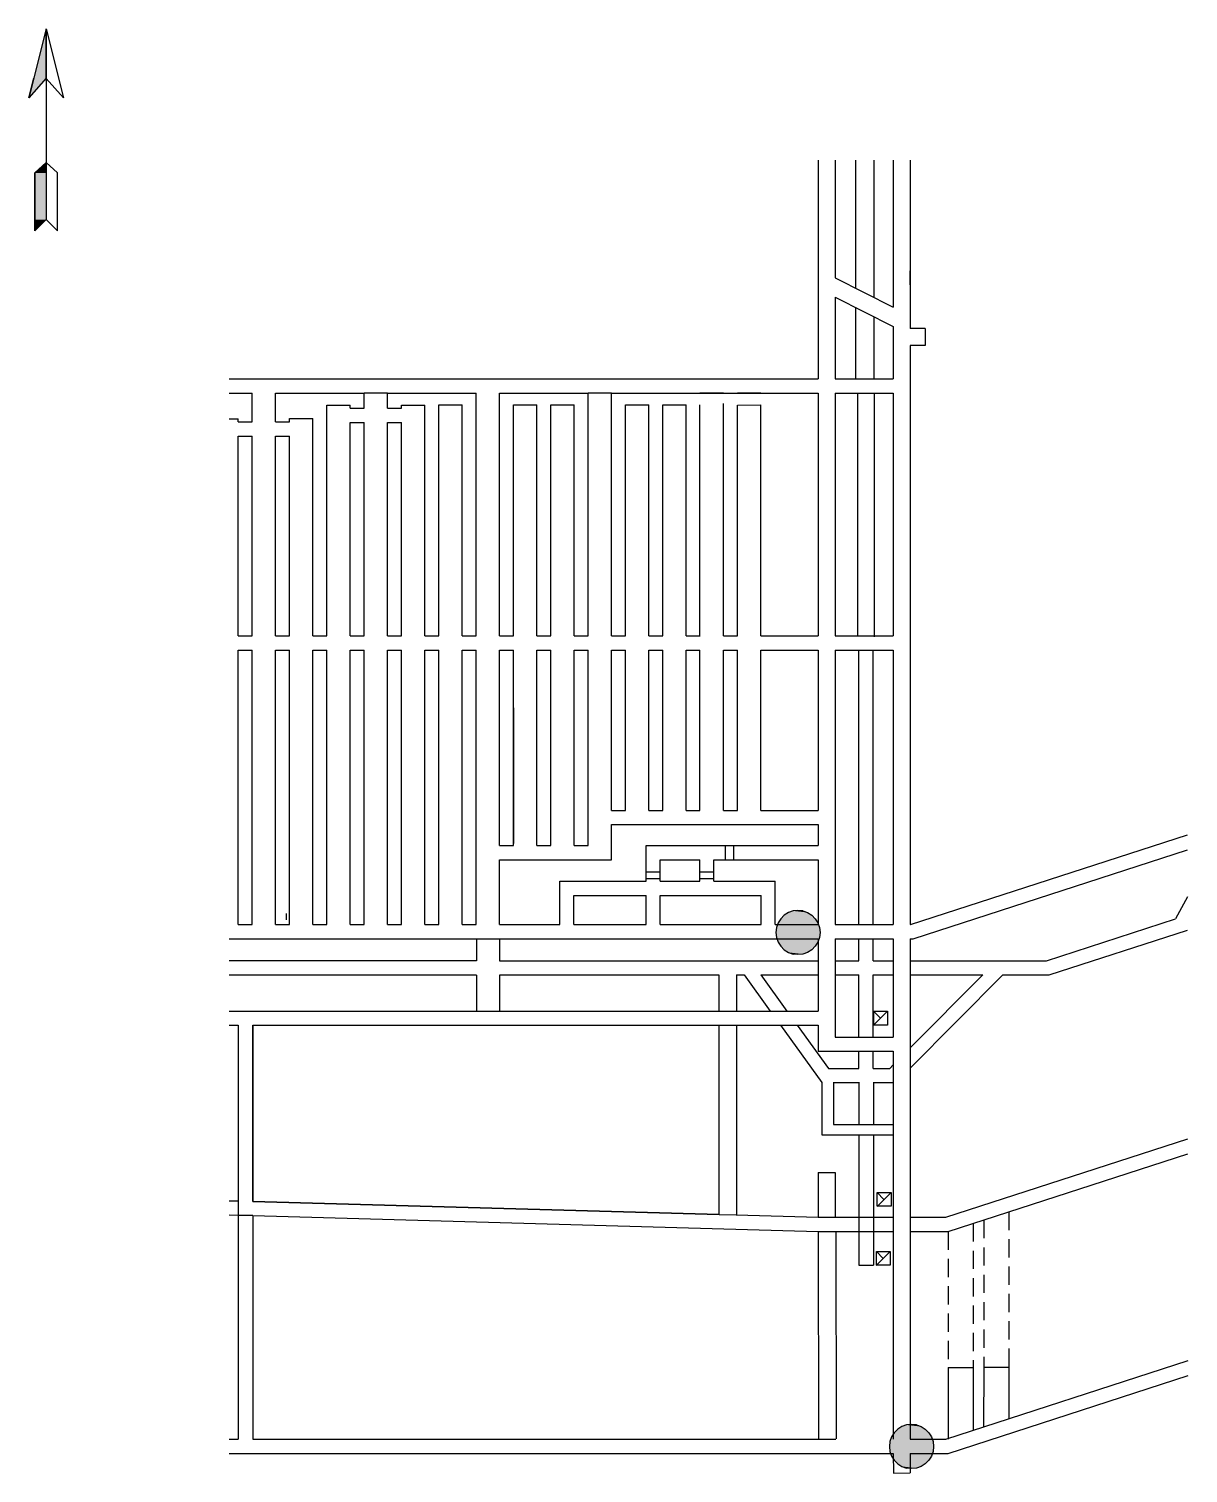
# Model space of a CAD drawing. Extents: x 61 to 513, y 11 to 389.
# Drawn here: x 311.6 to 513.3, y 103.5 to 354.9 of the extents above; entities that cross this region are included whole.
import ezdxf

# ---------------------------------------------------------------- set-up
doc = ezdxf.new("R2010")
doc.units = 0
doc.header["$MEASUREMENT"] = 0
doc.linetypes.add('HIDDEN2', pattern=[4.7625, 3.175, -1.5875])
for name, color, linetype in [('ЗНАКИ_ПОДЗЕМНЫЕ', 7, 'CONTINUOUS'), ('ПЛАН', 7, 'CONTINUOUS'), ('ППЗ_ДВЕРИ', 7, 'CONTINUOUS'), ('РАСКРАСКА_ПОЗИЦИЙ_ПЛА', 7, 'CONTINUOUS'), ('ТРУБОПРОВОДЫ', 7, 'CONTINUOUS'), ('УСЛ__ОБОЗНАЧЕНИЯ', 7, 'CONTINUOUS'), ('ФЗ_ВОДА', 1, 'CONTINUOUS')]:
    doc.layers.add(name, color=color, linetype=linetype)

# ---------------------------------------------------------------- blocks, each defined once
blk = doc.blocks.new('*U467')
at = {"layer": 'ФЗ_ВОДА', "color": 0, "linetype": 'Continuous'}
for p, q in [((462.8, 111.16), (462.19, 110.55)), ((463.53, 111.62), (462.8, 111.16)), ((464.34, 111.9), (463.53, 111.62)), ((465.2, 112), (464.34, 111.9)), ((466.06, 111.9), (465.2, 112)), ((466.06, 111.9), (466.87, 111.62)), ((466.87, 111.62), (467.6, 111.16)), ((467.6, 111.16), (468.21, 110.55)), ((461.45, 109.01), (461.35, 108.15)), ((461.35, 108.15), (461.45, 107.3)), ((461.73, 109.82), (461.45, 109.01)), ((462.19, 110.55), (461.73, 109.82)), ((468.21, 110.55), (468.67, 109.82)), ((468.67, 109.82), (468.95, 109.01)), ((468.95, 109.01), (469.05, 108.15)), ((469.05, 108.15), (468.95, 107.3)), ((461.45, 107.3), (461.73, 106.48)), ((461.73, 106.48), (462.19, 105.75)), ((462.19, 105.75), (462.8, 105.14)), ((468.21, 105.75), (467.6, 105.14)), ((468.67, 106.48), (468.21, 105.75)), ((468.95, 107.3), (468.67, 106.48)), ((462.8, 105.14), (463.53, 104.68)), ((463.53, 104.68), (464.34, 104.4)), ((465.2, 104.3), (464.34, 104.4)), ((466.06, 104.4), (465.2, 104.3)), ((466.87, 104.68), (466.06, 104.4)), ((467.6, 105.14), (466.87, 104.68))]:
    blk.add_line(p, q, dxfattribs=at)
for points in [[(462.8, 111.16), (462.19, 110.55), (468.21, 110.55)], [(463.53, 111.62), (462.8, 111.16), (467.6, 111.16)], [(464.34, 111.9), (463.53, 111.62), (466.87, 111.62)], [(465.2, 112), (464.34, 111.9), (466.06, 111.9)], [(461.45, 109.01), (461.35, 108.15), (469.05, 108.15)], [(461.35, 108.15), (461.45, 107.3), (468.95, 107.3)], [(461.73, 109.82), (461.45, 109.01), (468.95, 109.01)], [(462.19, 110.55), (461.73, 109.82), (468.67, 109.82)], [(461.45, 107.3), (461.73, 106.48), (468.67, 106.48)], [(461.73, 106.48), (462.19, 105.75), (468.21, 105.75)], [(462.19, 105.75), (462.8, 105.14), (467.6, 105.14)], [(462.8, 105.14), (463.53, 104.68), (466.87, 104.68)], [(463.53, 104.68), (464.34, 104.4), (466.06, 104.4)]]:
    blk.add_solid(points, dxfattribs=at)
at = {"layer": 'ФЗ_ВОДА', "color": 0, "linetype": 'Continuous', "extrusion": (0, 0, -1)}
for points in [[(-462.8, 111.16), (-467.6, 111.16), (-468.21, 110.55)], [(-463.53, 111.62), (-466.87, 111.62), (-467.6, 111.16)], [(-464.34, 111.9), (-466.06, 111.9), (-466.87, 111.62)], [(-461.35, 108.15), (-469.05, 108.15), (-468.95, 107.3)], [(-461.45, 109.01), (-468.95, 109.01), (-469.05, 108.15)], [(-461.73, 109.82), (-468.67, 109.82), (-468.95, 109.01)], [(-462.19, 110.55), (-468.21, 110.55), (-468.67, 109.82)], [(-461.45, 107.3), (-468.95, 107.3), (-468.67, 106.48)], [(-461.73, 106.48), (-468.67, 106.48), (-468.21, 105.75)], [(-462.19, 105.75), (-468.21, 105.75), (-467.6, 105.14)], [(-462.8, 105.14), (-467.6, 105.14), (-466.87, 104.68)], [(-463.53, 104.68), (-466.87, 104.68), (-466.06, 104.4)], [(-464.34, 104.4), (-466.06, 104.4), (-465.2, 104.3)]]:
    blk.add_solid(points, dxfattribs=at)
blk = doc.blocks.new('*U468')
at = {"layer": 'ФЗ_ВОДА', "color": 0, "linetype": 'Continuous'}
for p, q in [((444.6, 201.38), (443.78, 201.1)), ((445.45, 201.48), (444.6, 201.38)), ((446.31, 201.38), (445.45, 201.48)), ((446.31, 201.38), (447.12, 201.1)), ((441.99, 199.3), (441.7, 198.49)), ((442.44, 200.03), (441.99, 199.3)), ((443.05, 200.64), (442.44, 200.03)), ((443.78, 201.1), (443.05, 200.64)), ((447.12, 201.1), (447.85, 200.64)), ((447.85, 200.64), (448.46, 200.03)), ((448.46, 200.03), (448.92, 199.3)), ((448.92, 199.3), (449.21, 198.49)), ((441.7, 198.49), (441.6, 197.63)), ((441.6, 197.63), (441.7, 196.78)), ((441.7, 196.78), (441.99, 195.96)), ((449.21, 196.78), (448.92, 195.96)), ((449.21, 198.49), (449.3, 197.63)), ((449.3, 197.63), (449.21, 196.78)), ((441.99, 195.96), (442.44, 195.23)), ((442.44, 195.23), (443.05, 194.62)), ((443.05, 194.62), (443.78, 194.16)), ((443.78, 194.16), (444.6, 193.88)), ((445.45, 193.78), (444.6, 193.88)), ((446.31, 193.88), (445.45, 193.78)), ((447.12, 194.16), (446.31, 193.88)), ((447.85, 194.62), (447.12, 194.16)), ((448.46, 195.23), (447.85, 194.62)), ((448.92, 195.96), (448.46, 195.23))]:
    blk.add_line(p, q, dxfattribs=at)
for points in [[(444.6, 201.38), (443.78, 201.1), (447.12, 201.1)], [(445.45, 201.48), (444.6, 201.38), (446.31, 201.38)], [(441.99, 199.3), (441.7, 198.49), (449.21, 198.49)], [(442.44, 200.03), (441.99, 199.3), (448.92, 199.3)], [(443.05, 200.64), (442.44, 200.03), (448.46, 200.03)], [(443.78, 201.1), (443.05, 200.64), (447.85, 200.64)], [(441.7, 198.49), (441.6, 197.63), (449.3, 197.63)], [(441.6, 197.63), (441.7, 196.78), (449.21, 196.78)], [(441.7, 196.78), (441.99, 195.96), (448.92, 195.96)], [(441.99, 195.96), (442.44, 195.23), (448.46, 195.23)], [(442.44, 195.23), (443.05, 194.62), (447.85, 194.62)], [(443.05, 194.62), (443.78, 194.16), (447.12, 194.16)], [(443.78, 194.16), (444.6, 193.88), (446.31, 193.88)]]:
    blk.add_solid(points, dxfattribs=at)
at = {"layer": 'ФЗ_ВОДА', "color": 0, "linetype": 'Continuous', "extrusion": (0, 0, -1)}
for points in [[(-444.6, 201.38), (-446.31, 201.38), (-447.12, 201.1)], [(-441.99, 199.3), (-448.92, 199.3), (-449.21, 198.49)], [(-442.44, 200.03), (-448.46, 200.03), (-448.92, 199.3)], [(-443.05, 200.64), (-447.85, 200.64), (-448.46, 200.03)], [(-443.78, 201.1), (-447.12, 201.1), (-447.85, 200.64)], [(-441.6, 197.63), (-449.3, 197.63), (-449.21, 196.78)], [(-441.7, 198.49), (-449.21, 198.49), (-449.3, 197.63)], [(-441.7, 196.78), (-449.21, 196.78), (-448.92, 195.96)], [(-441.99, 195.96), (-448.92, 195.96), (-448.46, 195.23)], [(-442.44, 195.23), (-448.46, 195.23), (-447.85, 194.62)], [(-443.05, 194.62), (-447.85, 194.62), (-447.12, 194.16)], [(-443.78, 194.16), (-447.12, 194.16), (-446.31, 193.88)], [(-444.6, 193.88), (-446.31, 193.88), (-445.45, 193.78)]]:
    blk.add_solid(points, dxfattribs=at)
blk = doc.blocks.new('*U469')
at = {"layer": 'РАСКРАСКА_ПОЗИЦИЙ_ПЛА', "linetype": 'Continuous'}
for p, q in [((314.61, 354.92), (312.46, 346.32)), ((314.61, 346.32), (314.61, 354.92)), ((314.61, 346.32), (311.62, 342.94)), ((311.62, 342.94), (312.46, 346.32))]:
    blk.add_line(p, q, dxfattribs=at)
blk.add_solid([(314.61, 354.92), (312.46, 346.32), (314.61, 346.32)], dxfattribs=at)
at = {"layer": 'РАСКРАСКА_ПОЗИЦИЙ_ПЛА', "linetype": 'Continuous', "extrusion": (0, 0, -1)}
blk.add_solid([(-312.46, 346.32), (-314.61, 346.32), (-311.62, 342.94)], dxfattribs=at)
blk = doc.blocks.new('*U470')
at = {"layer": 'РАСКРАСКА_ПОЗИЦИЙ_ПЛА', "linetype": 'Continuous'}
for p, q in [((314.61, 331.67), (312.65, 329.86)), ((312.65, 329.86), (312.65, 321.73)), ((314.61, 329.86), (314.61, 331.67)), ((314.61, 329.86), (314.61, 321.73)), ((314.61, 321.73), (312.65, 319.78)), ((312.65, 319.78), (312.65, 321.73))]:
    blk.add_line(p, q, dxfattribs=at)
for points in [[(314.61, 331.67), (312.65, 329.86), (314.61, 329.86)], [(312.65, 329.86), (312.65, 321.73), (314.61, 321.73)]]:
    blk.add_solid(points, dxfattribs=at)
at = {"layer": 'РАСКРАСКА_ПОЗИЦИЙ_ПЛА', "linetype": 'Continuous', "extrusion": (0, 0, -1)}
for points in [[(-312.65, 329.86), (-314.61, 329.86), (-314.61, 321.73)], [(-312.65, 321.73), (-314.61, 321.73), (-312.65, 319.78)]]:
    blk.add_solid(points, dxfattribs=at)

msp = doc.modelspace()

# ---------------------------------------------------------------- linework, layer by layer
at = {"layer": 'ЗНАКИ_ПОДЗЕМНЫЕ'}
msp.add_line((356.44, 199.85), (356.44, 200.96), dxfattribs=at)
at = {"layer": 'ЗНАКИ_ПОДЗЕМНЫЕ', "color": 0}
for p, q in [((389.5, 190.22), (389.5, 183.96)), ((393.49, 190.22), (393.49, 183.96))]:
    msp.add_line(p, q, dxfattribs=at)
at = {"layer": 'ЗНАКИ_ПОДЗЕМНЫЕ', "color": 5}
msp.add_line((389.5, 185.07), (389.5, 183.96), dxfattribs=at)
at = {"layer": 'ПЛАН', "color": 0}
for p, q in [((448.98, 332.06), (448.98, 293.99)), ((451.93, 332.06), (451.93, 311.6)), ((462.03, 332.06), (462.03, 306.49)), ((464.98, 332.06), (464.98, 314.04)), ((451.95, 308.23), (451.93, 293.99)), ((462.03, 303.12), (462.03, 293.99)), ((467.57, 302.76), (464.98, 302.76)), ((467.57, 299.82), (464.98, 299.82)), ((464.98, 299.82), (464.98, 277.02)), ((448.98, 291.5), (448.98, 249.24)), ((451.93, 291.5), (451.93, 249.24)), ((462.03, 291.5), (462.03, 249.24)), ((464.98, 274.45), (464.98, 199.01)), ((448.98, 246.75), (448.98, 218.89)), ((451.93, 246.75), (451.93, 199.01)), ((462.04, 246.75), (462.03, 199.01)), ((448.98, 216.4), (448.98, 212.78)), ((448.98, 210.29), (448.98, 199.01)), ((393.5, 199.01), (404.03, 199.01)), ((406.46, 199.01), (419.03, 199.01)), ((421.46, 199.01), (439.05, 199.01)), ((346.47, 196.52), (448.99, 196.52)), ((448.99, 196.52), (448.99, 183.96)), ((451.93, 196.52), (451.93, 179.42)), ((462.04, 196.52), (462.04, 179.42)), ((464.98, 196.52), (464.98, 148.05)), ((389.5, 192.69), (346.47, 192.7)), ((393.49, 192.69), (448.99, 192.7)), ((389.5, 190.22), (346.47, 190.19)), ((393.49, 190.23), (431.7, 190.23)), ((346.47, 183.96), (448.99, 183.96)), ((346.47, 181.47), (348.03, 181.47)), ((350.58, 181.47), (448.99, 181.47)), ((448.99, 181.47), (448.99, 176.96)), ((462.04, 176.96), (462.04, 164.15)), ((462.04, 162.42), (462.04, 148.05)), ((462.04, 145.56), (462.04, 109.44)), ((464.98, 145.56), (464.98, 109.44)), ((462.04, 106.96), (462.05, 103.52)), ((464.98, 106.96), (465, 103.54))]:
    msp.add_line(p, q, dxfattribs=at)
at = {"layer": 'ПЛАН'}
for p, q in [((455.45, 332.06), (455.45, 309.82)), ((458.66, 332.06), (458.66, 308.19)), ((451.94, 311.6), (462.01, 306.49)), ((464.98, 311.48), (464.98, 302.76)), ((451.95, 308.23), (462.03, 303.12)), ((455.45, 306.46), (455.45, 294.07)), ((458.65, 304.84), (458.65, 293.99)), ((467.57, 302.76), (467.57, 299.82)), ((346.47, 293.99), (448.98, 293.99)), ((451.93, 293.99), (462.03, 293.99)), ((346.47, 291.51), (350.47, 291.51)), ((350.47, 286.53), (350.47, 291.51)), ((354.53, 286.53), (354.53, 291.5)), ((354.53, 291.5), (369.95, 291.5)), ((363.46, 289.43), (367.52, 289.43)), ((363.46, 288.9), (363.46, 289.43)), ((367.52, 288.9), (367.52, 289.43)), ((369.95, 288.91), (369.95, 291.5)), ((374.01, 288.91), (374.01, 291.5)), ((374.01, 291.5), (389.44, 291.5)), ((376.45, 289.43), (380.51, 289.43)), ((376.45, 288.9), (376.45, 289.43)), ((380.51, 288.9), (380.51, 289.43)), ((382.94, 249.24), (382.94, 289.46)), ((382.94, 289.46), (387, 289.46)), ((387, 249.24), (387, 289.46)), ((389.44, 249.24), (389.44, 291.5)), ((393.5, 249.24), (393.5, 291.52)), ((393.5, 291.5), (408.92, 291.5)), ((395.93, 249.24), (395.93, 289.46)), ((395.93, 289.46), (399.99, 289.46)), ((399.99, 249.24), (399.99, 289.46)), ((402.43, 249.24), (402.43, 289.46)), ((402.43, 289.46), (406.49, 289.46)), ((406.49, 249.24), (406.49, 289.46)), ((408.92, 249.24), (408.92, 291.52)), ((412.98, 249.24), (412.98, 291.52)), ((412.98, 291.5), (428.4, 291.52)), ((415.41, 249.24), (415.41, 289.46)), ((415.41, 289.46), (419.48, 289.46)), ((419.48, 249.24), (419.48, 289.46)), ((421.91, 249.24), (421.91, 289.46)), ((421.91, 289.46), (425.97, 289.46)), ((425.97, 249.24), (425.97, 289.46)), ((428.4, 249.24), (428.4, 289.47)), ((432.47, 291.5), (434.9, 291.5)), ((432.47, 249.24), (432.47, 289.72)), ((434.9, 249.24), (434.9, 289.42)), ((438.96, 291.5), (448.98, 291.5)), ((438.96, 249.24), (438.96, 289.47)), ((451.93, 291.5), (462.03, 291.5)), ((455.88, 249.25), (455.88, 291.5)), ((458.71, 291.5), (458.71, 265.05)), ((346.47, 287.06), (348.03, 287.06)), ((348.03, 286.53), (348.03, 287.06)), ((356.95, 287.07), (361.01, 287.07)), ((356.95, 286.54), (356.95, 287.07)), ((361.01, 286.54), (361.01, 287.07)), ((363.46, 249.24), (363.46, 288.9)), ((367.52, 288.91), (369.95, 288.91)), ((374.01, 288.91), (376.45, 288.91)), ((380.51, 249.24), (380.51, 288.9)), ((348.03, 286.53), (350.47, 286.53)), ((354.53, 286.53), (356.95, 286.53)), ((361.02, 249.24), (361.02, 286.52)), ((367.52, 249.24), (367.52, 286.43)), ((367.52, 286.42), (369.95, 286.42)), ((369.95, 249.24), (369.95, 286.42)), ((374.01, 249.24), (374.01, 286.42)), ((374.01, 286.42), (376.45, 286.42)), ((376.45, 249.24), (376.45, 286.43)), ((348.03, 284.05), (350.47, 284.05)), ((348.03, 249.24), (348.03, 284.05)), ((350.47, 249.24), (350.47, 284.05)), ((354.53, 284.05), (356.96, 284.05)), ((354.53, 249.24), (354.53, 284.05)), ((356.96, 249.24), (356.96, 284.05)), ((458.71, 265.05), (458.71, 249.09)), ((348.03, 249.24), (350.47, 249.24)), ((354.53, 249.24), (356.96, 249.24)), ((361.02, 249.24), (363.46, 249.24)), ((367.52, 249.24), (369.95, 249.24)), ((374.01, 249.24), (376.45, 249.24)), ((380.51, 249.24), (382.94, 249.24)), ((387, 249.24), (389.44, 249.24)), ((393.5, 249.24), (395.93, 249.24)), ((399.99, 249.24), (402.44, 249.24)), ((406.49, 249.24), (408.92, 249.24)), ((412.98, 249.24), (415.41, 249.24)), ((419.48, 249.24), (421.91, 249.24)), ((425.97, 249.24), (428.42, 249.24)), ((432.47, 249.24), (434.9, 249.24)), ((438.96, 249.24), (448.98, 249.24)), ((451.93, 249.24), (462.03, 249.24)), ((348.03, 199.01), (348.03, 246.75)), ((348.03, 246.75), (350.47, 246.75)), ((350.47, 199.01), (350.47, 246.75)), ((354.53, 199.01), (354.53, 246.75)), ((354.53, 246.75), (356.96, 246.75)), ((356.96, 199.01), (356.96, 246.75)), ((361.02, 199.01), (361.02, 246.75)), ((361.02, 246.75), (363.45, 246.75)), ((363.46, 199.01), (363.45, 246.75)), ((367.52, 199.01), (367.52, 246.75)), ((367.52, 246.75), (369.95, 246.75)), ((369.95, 199.01), (369.95, 246.75)), ((374.01, 199.01), (374.01, 246.75)), ((374.01, 246.75), (376.45, 246.75)), ((376.45, 199.01), (376.45, 246.75)), ((380.51, 199.01), (380.51, 246.75)), ((380.51, 246.75), (382.94, 246.75)), ((382.94, 199.01), (382.94, 246.75)), ((387, 199.01), (387, 246.75)), ((387, 246.75), (389.44, 246.75)), ((389.44, 199.01), (389.44, 246.75)), ((393.5, 212.78), (393.5, 246.75)), ((393.5, 246.75), (395.93, 246.75)), ((395.93, 212.78), (395.93, 246.75)), ((399.99, 212.78), (399.99, 246.75)), ((399.99, 246.75), (402.44, 246.75)), ((402.43, 212.78), (402.43, 246.75)), ((406.49, 212.78), (406.49, 246.75)), ((406.49, 246.75), (408.92, 246.75)), ((408.92, 212.78), (408.92, 246.75)), ((412.98, 218.89), (412.98, 246.75)), ((412.98, 246.75), (415.41, 246.75)), ((415.41, 218.89), (415.41, 246.75)), ((419.48, 218.89), (419.48, 246.75)), ((419.48, 246.75), (421.93, 246.75)), ((421.91, 218.89), (421.91, 246.75)), ((425.97, 218.89), (425.97, 246.75)), ((425.97, 246.75), (428.4, 246.75)), ((428.4, 218.89), (428.4, 246.75)), ((432.47, 218.89), (432.47, 246.75)), ((432.47, 246.75), (434.91, 246.75)), ((434.9, 218.89), (434.9, 246.75)), ((438.96, 218.89), (438.96, 246.75)), ((438.96, 246.75), (448.99, 246.75)), ((451.93, 246.75), (462.04, 246.75)), ((456.03, 219.92), (456.03, 246.84)), ((458.53, 220.03), (458.53, 246.84)), ((412.99, 218.89), (415.41, 218.89)), ((419.48, 218.89), (421.91, 218.89)), ((425.97, 218.89), (428.4, 218.89)), ((432.47, 218.89), (434.9, 218.89)), ((438.96, 218.89), (448.98, 218.89)), ((456.03, 199.1), (456.03, 219.92)), ((458.53, 198.89), (458.53, 220.03)), ((412.99, 216.4), (448.98, 216.4)), ((412.99, 210.29), (412.99, 216.4)), ((465.06, 199.01), (513.22, 214.64)), ((393.5, 212.78), (395.93, 212.78)), ((399.99, 212.78), (402.43, 212.78)), ((406.49, 212.78), (408.92, 212.78)), ((419.03, 212.78), (448.98, 212.78)), ((419.03, 206.57), (419.03, 212.78)), ((465.48, 196.52), (513.22, 212.02)), ((393.5, 210.29), (412.99, 210.29)), ((393.5, 199.01), (393.5, 210.29)), ((421.46, 210.29), (428.39, 210.29)), ((421.46, 206.57), (421.46, 210.29)), ((428.39, 206.57), (428.39, 210.29)), ((430.82, 206.57), (430.82, 210.29)), ((430.82, 210.29), (448.98, 210.29)), ((404.03, 199.01), (404.03, 206.57)), ((404.03, 206.57), (419.03, 206.57)), ((421.46, 206.57), (428.39, 206.57)), ((430.82, 206.57), (441.49, 206.57)), ((441.49, 199.01), (441.49, 206.57)), ((406.46, 199.01), (406.46, 204.08)), ((406.46, 204.08), (419.03, 204.08)), ((419.03, 199.01), (419.03, 204.08)), ((421.46, 199.01), (421.46, 204.08)), ((421.46, 204.08), (439.05, 204.08)), ((439.05, 199.01), (439.05, 204.08)), ((513.23, 203.83), (511.13, 199.98)), ((348.03, 199.01), (350.47, 199.01)), ((354.53, 199.01), (356.96, 199.01)), ((361.02, 199.01), (363.46, 199.01)), ((367.52, 199.01), (369.95, 199.01)), ((374.01, 199.01), (376.45, 199.01)), ((380.51, 199.01), (382.94, 199.01)), ((387, 199.01), (389.44, 199.01)), ((441.49, 199.01), (448.98, 199.01)), ((451.93, 199.01), (462.03, 199.01)), ((464.98, 199.01), (465.06, 199.01)), ((488.71, 192.7), (511.13, 199.98)), ((451.93, 196.52), (456.06, 196.52)), ((456.06, 192.7), (456.06, 196.52)), ((458.52, 196.52), (462.04, 196.52)), ((458.52, 192.7), (458.52, 196.52)), ((464.98, 196.52), (465.48, 196.52)), ((489.17, 190.23), (513.24, 198.05)), ((451.93, 192.7), (456.06, 192.7)), ((458.52, 192.7), (462.04, 192.7)), ((464.98, 192.7), (488.71, 192.7)), ((431.66, 190.28), (431.66, 183.94)), ((434.73, 190.23), (436.06, 190.23)), ((434.74, 190.28), (434.74, 183.96)), ((436.06, 190.23), (440.6, 183.96)), ((438.96, 190.23), (443.5, 183.96)), ((438.96, 190.23), (448.99, 190.23)), ((451.93, 190.23), (456.06, 190.23)), ((456.06, 179.42), (456.06, 190.23)), ((458.52, 190.23), (462.04, 190.23)), ((458.52, 179.42), (458.52, 190.23)), ((464.98, 190.23), (477.6, 190.23)), ((481.1, 190.23), (464.98, 174.03)), ((477.6, 190.23), (464.98, 177.54)), ((481.1, 190.23), (489.17, 190.23)), ((348.03, 181.47), (348.03, 150.89)), ((348.03, 181.47), (348.03, 150.89)), ((350.58, 181.47), (350.58, 150.82)), ((350.58, 150.82), (350.58, 181.47)), ((431.66, 181.43), (431.66, 181.48)), ((431.66, 181.43), (431.66, 148.54)), ((434.74, 181.43), (434.74, 181.48)), ((434.74, 181.43), (434.74, 148.54)), ((442.4, 181.47), (449.62, 171.5)), ((445.3, 181.47), (450.74, 173.95)), ((451.93, 179.42), (462.04, 179.42)), ((448.99, 176.96), (462.04, 176.96)), ((456.06, 173.96), (456.06, 176.96)), ((458.52, 173.96), (458.52, 176.96)), ((462.04, 176.96), (462.04, 148.05)), ((450.74, 173.96), (456.06, 173.96)), ((458.52, 173.96), (461.42, 173.96)), ((462.04, 174.59), (461.42, 173.96)), ((464.98, 174.03), (464.98, 148.05)), ((449.62, 171.5), (449.64, 171.5)), ((449.62, 171.5), (449.62, 162.39)), ((451.62, 171.5), (456.17, 171.5)), ((451.64, 171.55), (451.64, 164.18)), ((458.54, 171.5), (462.04, 171.5)), ((451.64, 164.18), (462.05, 164.18)), ((462.04, 164.18), (462.04, 162.39)), ((449.62, 162.39), (462.1, 162.39)), ((471.16, 148.05), (513.29, 161.72)), ((471.57, 145.56), (513.29, 159.11)), ((448.97, 155.83), (451.92, 155.84)), ((448.97, 155.83), (448.98, 148.05)), ((451.92, 155.84), (451.92, 148.05)), ((346.47, 150.94), (348.03, 150.89)), ((348.03, 150.89), (348.03, 148.41)), ((346.47, 148.45), (348.03, 148.41)), ((348.03, 148.41), (348.03, 109.43)), ((350.58, 148.34), (348.03, 148.41)), ((348.03, 148.41), (350.58, 148.34)), ((350.58, 150.82), (431.76, 148.53)), ((431.76, 148.53), (350.58, 150.82)), ((350.58, 148.34), (448.99, 145.56)), ((350.58, 148.34), (350.58, 109.43)), ((350.58, 148.34), (350.58, 130.29)), ((431.76, 148.53), (434.73, 148.5)), ((434.74, 148.54), (434.71, 148.45)), ((434.71, 148.45), (448.98, 148.05)), ((448.98, 148.05), (462.04, 148.05)), ((462.04, 148.05), (462.04, 145.56)), ((464.98, 148.05), (471.16, 148.05)), ((464.98, 148.05), (464.98, 145.56)), ((448.99, 145.56), (449.01, 109.47)), ((448.99, 145.56), (462.04, 145.56)), ((452.02, 145.56), (452.12, 109.46)), ((462.04, 145.56), (462.04, 119.44)), ((464.98, 145.56), (471.57, 145.56)), ((464.98, 145.56), (464.98, 109.44)), ((471.16, 109.44), (513.34, 123.13)), ((471.57, 106.96), (513.34, 120.52)), ((346.47, 109.43), (348.03, 109.43)), ((350.58, 109.43), (452.04, 109.44)), ((464.98, 109.44), (471.16, 109.44)), ((346.47, 106.96), (462.04, 106.96)), ((464.98, 106.96), (471.57, 106.96))]:
    msp.add_line(p, q, dxfattribs=at)
at = {"layer": 'ПЛАН', "linetype": 'HIDDEN2'}
for p, q in [((482.17, 149), (482.17, 121.94)), ((475.96, 146.99), (475.96, 121.93)), ((477.79, 147.58), (477.77, 121.94)), ((471.58, 145.57), (471.58, 121.92))]:
    msp.add_line(p, q, dxfattribs=at)
at = {"layer": 'ПЛАН'}
for points in [[(458.63, 183.91), (461.05, 183.91), (461.05, 181.49), (458.63, 181.49)], [(459.22, 152.39), (461.64, 152.39), (461.64, 149.96), (459.22, 149.96)], [(459.09, 142.12), (461.51, 142.12), (461.51, 139.69), (459.09, 139.69)]]:
    msp.add_lwpolyline(points, close=True, dxfattribs=at)
at = {"layer": 'ППЗ_ДВЕРИ'}
for p, q in [((432.78, 212.82), (432.78, 210.29)), ((434.23, 212.82), (434.23, 210.29)), ((419.03, 208.18), (421.45, 208.18)), ((419.03, 207.02), (421.45, 207.02)), ((428.39, 207.02), (430.82, 207.02)), ((428.42, 208.18), (430.82, 208.18))]:
    msp.add_line(p, q, dxfattribs=at)
at = {"layer": 'РАСКРАСКА_ПОЗИЦИЙ_ПЛА'}
for p, q in [((314.61, 354.92), (311.62, 342.94)), ((314.61, 354.92), (314.61, 321.73)), ((314.61, 354.92), (317.62, 342.94)), ((311.62, 342.94), (314.6, 346.3)), ((314.6, 346.3), (317.62, 342.94)), ((312.65, 319.78), (312.65, 329.86)), ((312.68, 329.88), (314.61, 331.67)), ((314.61, 331.67), (316.57, 329.88)), ((316.57, 319.77), (316.57, 329.88)), ((314.61, 321.73), (312.65, 319.78)), ((314.61, 321.73), (316.57, 319.77)), ((428.4, 291.52), (432.47, 291.5)), ((434.9, 291.5), (438.96, 291.5)), ((434.9, 289.42), (438.96, 289.47)), ((456.03, 199.1), (456.04, 198.97)), ((456.06, 196.52), (458.52, 196.52)), ((461.05, 183.91), (458.62, 181.48)), ((458.63, 183.9), (459.82, 182.69)), ((459.52, 181.56), (459.53, 181.56)), ((456.05, 171.58), (456.05, 164.15)), ((458.58, 171.58), (458.58, 164.14)), ((456.05, 162.4), (456.05, 139.72)), ((458.58, 162.42), (458.58, 139.72)), ((461.64, 152.39), (459.21, 149.95)), ((459.22, 152.38), (460.41, 151.16)), ((458.58, 148.05), (462.04, 148.05)), ((461.51, 142.12), (459.08, 139.68)), ((459.09, 142.11), (460.28, 140.89)), ((471.58, 121.92), (475.96, 121.93)), ((471.58, 121.92), (471.58, 109.44)), ((475.96, 121.93), (475.96, 111)), ((477.77, 121.94), (477.76, 111.59)), ((477.77, 121.94), (482.17, 121.95)), ((482.17, 121.95), (482.17, 113.02)), ((462.05, 103.52), (465, 103.54))]:
    msp.add_line(p, q, dxfattribs=at)
at = {"layer": 'РАСКРАСКА_ПОЗИЦИЙ_ПЛА', "color": 21}
for p, q in [((464.97, 314.04), (464.98, 311.48)), ((464.98, 277.02), (464.98, 274.45)), ((451.88, 199.04), (451.88, 199.04)), ((456.06, 196.52), (458.52, 196.52)), ((462.04, 148.05), (462.04, 145.56)), ((464.98, 148.05), (464.98, 145.56))]:
    msp.add_line(p, q, dxfattribs=at)
at = {"layer": 'РАСКРАСКА_ПОЗИЦИЙ_ПЛА', "color": 111}
for p, q in [((374.01, 291.5), (369.95, 291.5)), ((412.98, 291.5), (408.92, 291.52)), ((432.47, 291.5), (428.4, 291.52)), ((438.96, 291.5), (434.9, 291.5))]:
    msp.add_line(p, q, dxfattribs=at)
at = {"layer": 'РАСКРАСКА_ПОЗИЦИЙ_ПЛА', "color": 2}
msp.add_line((432.51, 229.76), (432.4, 229.76), dxfattribs=at)
at = {"layer": 'РАСКРАСКА_ПОЗИЦИЙ_ПЛА', "color": 0}
for p, q in [((389.5, 196.57), (389.5, 192.69)), ((393.49, 196.56), (393.49, 192.69)), ((456.05, 139.72), (458.58, 139.72))]:
    msp.add_line(p, q, dxfattribs=at)
at = {"layer": 'РАСКРАСКА_ПОЗИЦИЙ_ПЛА', "color": 151}
msp.add_line((462.04, 148.05), (462.04, 145.56), dxfattribs=at)
at = {"layer": 'ТРУБОПРОВОДЫ'}
msp.add_line((395.94, 236.73), (395.94, 213.09), dxfattribs=at)
at = {"layer": 'УСЛ__ОБОЗНАЧЕНИЯ'}
msp.add_line((464.95, 315.36), (464.94, 310.36), dxfattribs=at)

# ---------------------------------------------------------------- block references
at = {"layer": 'РАСКРАСКА_ПОЗИЦИЙ_ПЛА', "linetype": 'Continuous'}
for name in ['*U469', '*U470']:
    msp.add_blockref(name, (0, 0), dxfattribs=at)
at = {"layer": 'ФЗ_ВОДА', "color": 0, "linetype": 'Continuous'}
for name in ['*U468', '*U467']:
    msp.add_blockref(name, (0, 0), dxfattribs=at)

doc.saveas('drawing.dxf')
